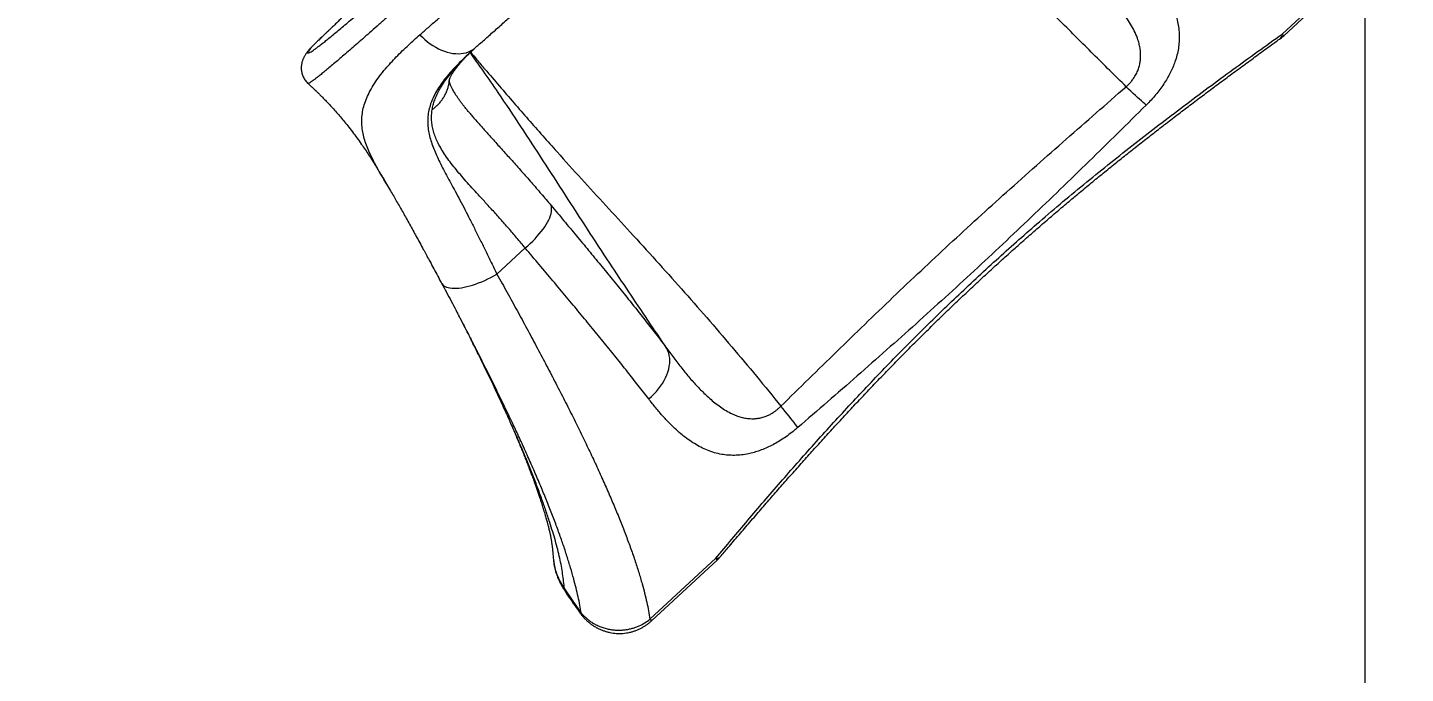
# Model space of a CAD drawing. Header units: millimetres. Extents: x -11024 to 8278, y -7837 to 5770.
# Drawn here: x 4243 to 6234, y -2495 to -1561 of the extents above; entities that cross this region are included whole.
import ezdxf

# ---------------------------------------------------------------- set-up
doc = ezdxf.new("R2010")
doc.units = ezdxf.units.MM
for name, color, linetype in [('DIKOM_ОБЪЕКТ', 7, 'Continuous'), ('DIKOM_РАЗМЕР_ЗОНА', 7, 'Continuous'), ('DIKOM_РАЗМЕР_ОБЪЕКТА', 7, 'Continuous')]:
    doc.layers.add(name, color=color, linetype=linetype)
doc.styles.add('style1', font='arial.ttf', dxfattribs={"width": 0.8})
doc.dimstyles.new('1-50', dxfattribs={"dimtxt": 300, "dimasz": 200, "dimexe": 100, "dimexo": 0, "dimgap": 100, "dimtad": 1, "dimtxsty": 'style1', "dimcen": 200, "dimclrd": 7, "dimclre": 7, "dimclrt": 7, "dimadec": 1, "dimazin": 2, "dimtfac": 1, "dimtmove": 0, "dimatfit": 2, "dimfxl": 0, "dimlwd": 25, "dimlwe": 18, "dimarcsym": 0})

# ---------------------------------------------------------------- blocks, each defined once
blk = doc.blocks.new('*D10')
at = {"layer": 'Defpoints', "color": 0, "transparency": 16777216}
for p in [(-7791.3, -186.8), (6174.9, -1433), (6174.9, -5371.3)]:
    blk.add_point(p, dxfattribs=at)
at = {"layer": 'DIKOM_РАЗМЕР_ОБЪЕКТА', "color": 7, "lineweight": 18, "transparency": 16777216}
for p, q in [((-7791.3, -186.8), (-7791.3, -5471.3)), ((6174.9, -1433), (6174.9, -5471.3))]:
    blk.add_line(p, q, dxfattribs=at)
at = {"layer": 'DIKOM_РАЗМЕР_ОБЪЕКТА', "color": 7, "lineweight": 25, "transparency": 16777216}
blk.add_line((-7591.3, -5371.3), (5974.9, -5371.3), dxfattribs=at)
at = {"layer": 'DIKOM_РАЗМЕР_ОБЪЕКТА', "color": 7, "transparency": 16777216}
for points in [[(-7591.3, -5337.9), (-7591.3, -5404.6), (-7791.3, -5371.3)], [(5974.9, -5337.9), (5974.9, -5404.6), (6174.9, -5371.3)]]:
    blk.add_solid(points, dxfattribs=at)
at = {"layer": 'DIKOM_РАЗМЕР_ОБЪЕКТА', "color": 7, "transparency": 16777216, "insert": (-1343.7, -5118.1), "char_height": 300, "attachment_point": 5, "style": 'style1'}
blk.add_mtext('14000', dxfattribs=at)
blk = doc.blocks.new('*D12')
at = {"layer": 'Defpoints', "color": 0, "transparency": 16777216}
for p in [(8278.3, -1824.9), (-9291.3, -2098.9), (8278.3, -7737)]:
    blk.add_point(p, dxfattribs=at)
at = {"layer": 'DIKOM_РАЗМЕР_ЗОНА', "color": 7, "lineweight": 18, "transparency": 16777216}
for p, q in [((8278.3, -1824.9), (8278.3, -7837)), ((-9291.3, -2098.9), (-9291.3, -7837))]:
    blk.add_line(p, q, dxfattribs=at)
at = {"layer": 'DIKOM_РАЗМЕР_ЗОНА', "color": 7, "lineweight": 25, "transparency": 16777216}
blk.add_line((-9091.3, -7737), (8078.3, -7737), dxfattribs=at)
at = {"layer": 'DIKOM_РАЗМЕР_ЗОНА', "color": 7, "transparency": 16777216}
for points in [[(-9091.3, -7703.7), (-9091.3, -7770.4), (-9291.3, -7737)], [(8078.3, -7703.7), (8078.3, -7770.4), (8278.3, -7737)]]:
    blk.add_solid(points, dxfattribs=at)
at = {"layer": 'DIKOM_РАЗМЕР_ЗОНА', "color": 7, "transparency": 16777216, "insert": (-900.5, -7483.9), "char_height": 300, "attachment_point": 5, "style": 'style1'}
blk.add_mtext('17500', dxfattribs=at)

msp = doc.modelspace()

# ---------------------------------------------------------------- linework, layer by layer
at = {"layer": 'DIKOM_ОБЪЕКТ', "color": 7, "linetype": 'Continuous', "lineweight": 15}
for p, q in [((6055.608, -1570.868), (6150.707, -1482.788)), ((6057.887, -1573.259), (6152.985, -1485.18)), ((4672.005, -1571.607), (4671.778, -1571.804)), ((4649.27, -1594.367), (4648.736, -1594.964)), ((4881.418, -1598.407), (4881.31, -1598.507)), ((4880.932, -1683.909), (4881.641, -1684.757)), ((4962.072, -1880.178), (4921.24, -1917.995)), ((5142.262, -2416.803), (5237.361, -2328.723)), ((5144.54, -2419.194), (5239.638, -2331.115))]:
    msp.add_line(p, q, dxfattribs=at)
at = {"layer": 'DIKOM_ОБЪЕКТ', "color": 7, "linetype": 'Continuous', "lineweight": 15, "flags": 128}
for points in [[(4810.014, -1571.803), (4813.494, -1575.352), (4817.127, -1578.711), (4820.895, -1581.865), (4824.78, -1584.797), (4828.761, -1587.492), (4832.819, -1589.936), (4836.932, -1592.118), (4841.081, -1594.026), (4845.244, -1595.651), (4849.399, -1596.984), (4853.527, -1598.019), (4857.606, -1598.751), (4861.616, -1599.175), (4865.535, -1599.289), (4869.346, -1599.094), (4873.027, -1598.589), (4876.561, -1597.778), (4879.93, -1596.665), (4883.116, -1595.255), (4886.104, -1593.555), (4888.879, -1591.575), (4890.152, -1590.508)], [(5859.216, -1673.548), (5857.12, -1671.802), (5854.807, -1669.819), (5852.289, -1667.608), (5849.581, -1665.183), (5846.699, -1662.557), (5843.656, -1659.743), (5840.471, -1656.759), (5837.162, -1653.62), (5833.745, -1650.343), (5830.24, -1646.947)], [(4962.072, -1880.178), (4965.8, -1876.928), (4969.42, -1873.595), (4972.912, -1870.196), (4976.258, -1866.747), (4979.443, -1863.265), (4982.45, -1859.77), (4985.264, -1856.276), (4987.87, -1852.803), (4990.257, -1849.368), (4992.412, -1845.987), (4994.323, -1842.678), (4995.983, -1839.458), (4997.382, -1836.342), (4998.513, -1833.345), (4999.371, -1830.484), (4999.951, -1827.772), (5000.25, -1825.223), (5000.268, -1822.849), (5000.003, -1820.663), (4999.458, -1818.676)], [(4841.374, -1931.2), (4841.861, -1932.01), (4843.051, -1933.473), (4844.542, -1934.758), (4846.326, -1935.86), (4848.394, -1936.773), (4850.736, -1937.492), (4853.341, -1938.013), (4856.195, -1938.334), (4859.285, -1938.455), (4862.593, -1938.372), (4866.105, -1938.088), (4869.802, -1937.604), (4873.665, -1936.922), (4877.677, -1936.045), (4881.815, -1934.978), (4886.06, -1933.727), (4890.391, -1932.297), (4894.784, -1930.696), (4899.22, -1928.931), (4903.675, -1927.012), (4908.126, -1924.948), (4912.553, -1922.75), (4916.931, -1920.428), (4921.24, -1917.995)], [(5140.497, -2098.471), (5144.365, -2095.103), (5148.038, -2091.563), (5151.494, -2087.869), (5154.716, -2084.043), (5157.686, -2080.105), (5160.388, -2076.075), (5162.807, -2071.976), (5164.93, -2067.83), (5166.746, -2063.66), (5168.245, -2059.487), (5169.419, -2055.334), (5170.262, -2051.224), (5170.768, -2047.179), (5170.936, -2043.221), (5170.765, -2039.372), (5170.254, -2035.651), (5169.408, -2032.079), (5168.23, -2028.675), (5166.727, -2025.458)], [(5355.848, -2139.823), (5354.248, -2137.612), (5352.428, -2135.165), (5350.397, -2132.496), (5348.167, -2129.618), (5345.75, -2126.55), (5343.161, -2123.306), (5340.412, -2119.906), (5337.519, -2116.367), (5334.499, -2112.71), (5331.368, -2108.956)], [(5237.361, -2328.723), (5239.206, -2328.724), (5240.815, -2328.484), (5242.176, -2328.004), (5243.281, -2327.288), (5243.804, -2326.762)], [(5002.815, -2330.744), (5003.719, -2337.626), (5005.383, -2344.985), (5007.711, -2352.189), (5009.912, -2357.549), (5012.469, -2362.758), (5015.433, -2367.878), (5018.75, -2372.788), (5018.75, -2372.788), (5018.75, -2372.788)], [(5018.759, -2372.875), (5018.759, -2372.875), (5030.627, -2390.626), (5043.065, -2408.01)]]:
    msp.add_lwpolyline(points, dxfattribs=at)
at = {"layer": 'DIKOM_ОБЪЕКТ', "color": 7, "linetype": 'Continuous', "lineweight": 15}
for centre, radius, start, end in [((6048.246, -1571.608), 7.399, 312.339754, 5.747305), ((6106.869, -1524.316), 69.243, 222.243365, 224.976819), ((6023.911, -1536.576), 50, 305.916278, 312.805648), ((5289.679, -2281.176), 70.696, 222.264873, 224.941906), ((5205.663, -2294.432), 50, 312.805648, 319.706154), ((5041.583, -2406.303), 2.261, 275.458738, 310.946253), ((5193.338, -2370.428), 68.988, 222.237574, 224.981184)]:
    msp.add_arc(centre, radius, start, end, dxfattribs=at)
for points, knots in [([(4652.021, -1591.384), (4651.226, -1592.422), (4649.632, -1594.499), (4648.437, -1596.463), (4647.985, -1597.688), (4648.192, -1598.25), (4649.013, -1598.242), (4650.474, -1597.647), (4652.601, -1596.439), (4655.405, -1594.608), (4658.856, -1592.171), (4662.907, -1589.163), (4667.537, -1585.604), (4672.714, -1581.523), (4678.469, -1576.894), (4684.858, -1571.674), (4691.893, -1565.848), (4699.578, -1559.411), (4707.829, -1552.433), (4716.542, -1545.004), (4725.687, -1537.15), (4735.23, -1528.902), (4745.243, -1520.199), (4755.808, -1510.969), (4766.928, -1501.208), (4778.598, -1490.919), (4790.686, -1480.218), (4803.058, -1469.223), (4815.686, -1457.962), (4828.538, -1446.463), (4841.701, -1434.649), (4855.28, -1422.426), (4869.266, -1409.8), (4883.645, -1396.783), (4898.253, -1383.524), (4913.665, -1369.498), (4929.883, -1354.699), (4946.895, -1339.131), (4964.175, -1323.277), (4981.686, -1307.167), (4999.386, -1290.838), (5016.202, -1275.284), (5032.093, -1260.549), (5047.041, -1246.657), (5061.924, -1232.796), (5076.854, -1218.857), (5091.805, -1204.866), (5106.752, -1190.845), (5121.521, -1176.957), (5135.943, -1163.361), (5150.002, -1150.074), (5163.686, -1137.107), (5177.104, -1124.358), (5190.356, -1111.732), (5203.409, -1099.258), (5216.235, -1086.962), (5228.684, -1074.988), (5240.622, -1063.466), (5252.039, -1052.404), (5262.935, -1041.806), (5273.394, -1031.59), (5283.491, -1021.682), (5293.191, -1012.115), (5302.468, -1002.914), (5311.207, -994.19), (5319.315, -986.039), (5326.79, -978.462), (5333.647, -971.449), (5339.942, -964.942), (5345.719, -958.895), (5350.945, -953.339), (5355.595, -948.298), (5359.613, -943.833), (5362.957, -939.991), (5365.636, -936.764), (5367.674, -934.135), (5369.09, -932.076), (5369.889, -930.578), (5370.044, -929.669), (5369.544, -929.358), (5368.399, -929.645), (5366.814, -930.432), (5365.06, -931.468), (5363.847, -932.262), (5363.239, -932.658)], [0, 0, 0, 0, 0.0144651, 0.02896466, 0.04089647, 0.05283842, 0.06478005, 0.07671141, 0.08898952, 0.10127898, 0.11356853, 0.12584675, 0.13777938, 0.14972228, 0.16166511, 0.17359759, 0.18587787, 0.19816947, 0.21046103, 0.22274138, 0.23465492, 0.24657868, 0.25850247, 0.27041611, 0.28267433, 0.29494386, 0.3072133, 0.31947153, 0.33140556, 0.34335003, 0.35529435, 0.36722838, 0.37950908, 0.39180105, 0.40409306, 0.41637376, 0.43015959, 0.4439533, 0.45773918, 0.47182261, 0.48591462, 0.49999825, 0.5119158, 0.52384358, 0.53577152, 0.54768905, 0.55995288, 0.57222793, 0.58450318, 0.59676705, 0.60868453, 0.62061212, 0.63253981, 0.64445718, 0.65671972, 0.66899347, 0.68126713, 0.69352983, 0.70546267, 0.71740586, 0.72934902, 0.74128186, 0.75356121, 0.76585194, 0.77814245, 0.79042179, 0.80235297, 0.8142946, 0.82623614, 0.83816738, 0.85044631, 0.8627365, 0.87502675, 0.88730575, 0.89922194, 0.9111486, 0.92307514, 0.93499127, 0.9472528, 0.95952529, 0.97179819, 0.98406022, 0.99202727, 1, 1, 1, 1]), ([(5413.745, -933.094), (5413.781, -933.104), (5413.996, -933.162), (5413.743, -933.864), (5412.921, -935.263), (5411.33, -937.378), (5409.059, -940.118), (5406.118, -943.468), (5402.536, -947.397), (5398.339, -951.878), (5393.509, -956.936), (5387.997, -962.617), (5381.788, -968.939), (5374.873, -975.907), (5367.33, -983.445), (5359.249, -991.463), (5350.659, -999.932), (5341.596, -1008.82), (5331.997, -1018.189), (5321.783, -1028.115), (5310.947, -1038.604), (5299.492, -1049.65), (5287.547, -1061.13), (5275.258, -1072.903), (5262.656, -1084.94), (5249.779, -1097.207), (5236.525, -1109.802), (5222.789, -1122.823), (5208.577, -1136.265), (5193.903, -1150.114), (5178.931, -1164.214), (5163.837, -1178.401), (5148.65, -1192.648), (5133.4, -1206.926), (5117.975, -1221.344), (5102.253, -1236.013), (5086.253, -1250.917), (5069.996, -1266.034), (5053.669, -1281.193), (5036.63, -1296.987), (5018.903, -1313.391), (5000.529, -1330.363), (4982.094, -1347.36), (4963.645, -1364.337), (4945.228, -1381.251), (4927.944, -1397.091), (4911.796, -1411.86), (4896.765, -1425.582), (4881.965, -1439.066), (4867.286, -1452.412), (4852.76, -1465.59), (4838.418, -1478.572), (4824.428, -1491.205), (4810.955, -1503.339), (4798.008, -1514.966), (4785.591, -1526.086), (4773.594, -1536.796), (4761.931, -1547.173), (4750.639, -1557.184), (4739.747, -1566.801), (4729.384, -1575.91), (4719.661, -1584.414), (4710.58, -1592.313), (4702.134, -1599.616), (4694.255, -1606.379), (4686.889, -1612.649), (4680.075, -1618.392), (4673.836, -1623.585), (4668.25, -1628.161), (4663.373, -1632.072), (4659.196, -1635.33), (4655.7, -1637.955), (4652.856, -1639.97), (4650.632, -1641.4), (4649.137, -1642.146), (4648.377, -1642.371), (4648.332, -1642.144), (4648.323, -1642.102)], [0, 0, 0, 0, 0.00267352, 0.01591255, 0.02953142, 0.0431629, 0.0567944, 0.07041334, 0.08367267, 0.09694349, 0.11021428, 0.12347357, 0.13711935, 0.15077776, 0.16443606, 0.17808179, 0.19134225, 0.2046142, 0.21788621, 0.23114662, 0.24479275, 0.25845131, 0.27210987, 0.28575596, 0.29899937, 0.31225405, 0.32550874, 0.33875203, 0.35237879, 0.3660181, 0.37965752, 0.39328419, 0.40652875, 0.41978459, 0.43304055, 0.44628505, 0.45991399, 0.47355562, 0.48719701, 0.5008261, 0.51614667, 0.53147626, 0.54679709, 0.56244857, 0.57810946, 0.59376096, 0.60702278, 0.62029592, 0.63356926, 0.64683092, 0.6604781, 0.67413789, 0.68779763, 0.70144469, 0.71468372, 0.7279341, 0.74118457, 0.75442352, 0.76804579, 0.78168055, 0.79531524, 0.80893754, 0.82219829, 0.8354705, 0.84874278, 0.8620035, 0.87565138, 0.88931177, 0.90297225, 0.91662019, 0.92987634, 0.94314406, 0.95641164, 0.9696677, 0.98331097, 0.99696668, 1, 1, 1, 1]), ([(4810.014, -1571.803), (4814.018, -1568.299), (4822.029, -1561.286), (4834.583, -1550.241), (4847.502, -1538.836), (4860.927, -1526.94), (4874.845, -1514.566), (4889.244, -1501.719), (4903.96, -1488.546), (4918.821, -1475.199), (4933.796, -1461.709), (4948.852, -1448.103), (4964.103, -1434.28), (4979.668, -1420.131), (4995.53, -1405.668), (5011.668, -1390.909), (5027.898, -1376.022), (5044.036, -1361.174), (5060.057, -1346.391), (5075.937, -1331.696), (5091.792, -1316.981), (5107.744, -1302.135), (5123.766, -1287.178), (5139.832, -1272.136), (5155.756, -1257.183), (5171.349, -1242.496), (5186.593, -1228.093), (5201.477, -1213.992), (5216.12, -1200.074), (5230.635, -1186.238), (5244.988, -1172.513), (5259.15, -1158.927), (5272.954, -1145.639), (5287.116, -1131.961), (5301.516, -1117.999), (5316.092, -1103.808), (5325.277, -1094.815), (5329.868, -1090.319)], [0, 0, 0, 0, 0.027715756, 0.055455444, 0.08319537, 0.110911061, 0.139432204, 0.167979028, 0.196526164, 0.225047132, 0.252759243, 0.280494672, 0.308230603, 0.335942205, 0.364457226, 0.392997961, 0.421538884, 0.450053558, 0.477790761, 0.505552337, 0.533313431, 0.561050589, 0.589595331, 0.618166149, 0.646737041, 0.675281441, 0.702989711, 0.730722461, 0.758454519, 0.78616295, 0.814675123, 0.843213046, 0.871751103, 0.900262922, 0.933501551, 0.966761039, 1, 1, 1, 1]), ([(4890.15, -1590.507), (4891.612, -1589.22), (4895.292, -1585.98), (4901.348, -1580.631), (4908.277, -1574.496), (4915.339, -1568.228), (4922.532, -1561.83), (4929.868, -1555.29), (4937.329, -1548.624), (4944.918, -1541.831), (4952.603, -1534.937), (4960.39, -1527.938), (4968.277, -1520.837), (4976.297, -1513.602), (4984.432, -1506.251), (4992.665, -1498.799), (5000.976, -1491.263), (5009.347, -1483.661), (5017.758, -1476.01), (5026.191, -1468.327), (5034.667, -1460.593), (5043.208, -1452.786), (5051.827, -1444.898), (5060.503, -1436.944), (5069.221, -1428.942), (5077.962, -1420.905), (5086.724, -1412.838), (5095.503, -1404.743), (5104.298, -1396.622), (5113.081, -1388.5), (5121.834, -1380.395), (5130.579, -1372.284), (5139.325, -1364.162), (5148.065, -1356.033), (5156.768, -1347.927), (5165.436, -1339.843), (5174.067, -1331.78), (5182.662, -1323.739), (5191.22, -1315.721), (5199.742, -1307.725), (5208.213, -1299.765), (5216.619, -1291.853), (5224.937, -1284.013), (5233.157, -1276.252), (5241.273, -1268.576), (5249.289, -1260.983), (5257.207, -1253.469), (5265.03, -1246.034), (5272.757, -1238.675), (5280.394, -1231.391), (5287.941, -1224.177), (5295.352, -1217.081), (5302.616, -1210.11), (5309.735, -1203.264), (5316.745, -1196.509), (5323.64, -1189.851), (5330.397, -1183.309), (5336.726, -1177.168), (5340.721, -1173.279), (5342.574, -1171.475)], [0, 0, 0, 0, 0.01174947, 0.02956968, 0.04727866, 0.06489061, 0.08260807, 0.10030582, 0.11800321, 0.13571493, 0.1534715, 0.17102224, 0.18867765, 0.20640777, 0.22418785, 0.24199158, 0.25978817, 0.27754596, 0.29523773, 0.31283779, 0.33032942, 0.34791679, 0.36560044, 0.38327867, 0.40096793, 0.41868709, 0.43633484, 0.45400731, 0.47172765, 0.48941196, 0.50698269, 0.52452985, 0.54221707, 0.55986946, 0.57750027, 0.59512379, 0.61275229, 0.63039499, 0.64806523, 0.66577637, 0.68353991, 0.70128365, 0.71900773, 0.7366731, 0.75429849, 0.77190283, 0.78950473, 0.80711945, 0.82476229, 0.84245296, 0.86020906, 0.87805153, 0.89564254, 0.91329647, 0.93104002, 0.94884868, 0.96669546, 0.98455438, 1, 1, 1, 1]), ([(5830.24, -1646.947), (5814.352, -1631.237), (5782.575, -1599.816), (5735.426, -1552.611), (5688.641, -1505.344), (5642.244, -1458.014), (5595.053, -1409.384), (5547.022, -1359.53), (5505.938, -1317.078), (5472.812, -1283.211), (5447.77, -1257.819), (5422.498, -1232.384), (5399.941, -1209.853), (5378.092, -1188.142), (5363.188, -1173.37), (5353.847, -1164.111), (5352.292, -1162.57)], [0, 0, 0, 0, 0.09771956, 0.19544763, 0.29318035, 0.39091239, 0.48863597, 0.59383292, 0.6990293, 0.75165238, 0.80428123, 0.85690212, 0.90951408, 0.94366672, 0.9906257, 1, 1, 1, 1]), ([(5842.378, -1461.738), (5845.906, -1465.04), (5852.972, -1471.654), (5862.802, -1481.781), (5871.97, -1492.133), (5880.33, -1502.758), (5887.79, -1513.691), (5893.765, -1524.121), (5898.416, -1533.996), (5901.917, -1543.282), (5904.6, -1552.887), (5906.377, -1562.822), (5907.119, -1572.607), (5906.896, -1582.208), (5905.817, -1591.586), (5903.812, -1601.233), (5901.041, -1610.398), (5897.678, -1619.001), (5893.954, -1626.975), (5889.589, -1635.01), (5884.617, -1643.001), (5879.042, -1650.905), (5872.927, -1658.661), (5866.342, -1666.271), (5861.588, -1671.126), (5859.216, -1673.548)], [0, 0, 0, 0, 0.06029651, 0.120731323, 0.181195695, 0.241611246, 0.301931871, 0.362152817, 0.408692851, 0.455366696, 0.502040122, 0.548626155, 0.595092456, 0.634833016, 0.674695469, 0.714514077, 0.754194412, 0.785151187, 0.816215397, 0.847257607, 0.878184548, 0.908572837, 0.939098572, 0.969618504, 1, 1, 1, 1]), ([(5830.24, -1646.947), (5831.549, -1645.738), (5834.172, -1643.315), (5837.695, -1639.354), (5841.379, -1634.523), (5844.792, -1628.868), (5847.633, -1622.466), (5849.581, -1616.172), (5850.533, -1611.15), (5851.129, -1605.769), (5851.277, -1600.034), (5850.648, -1592.902), (5849.321, -1585.991), (5847.009, -1577.902), (5843.402, -1568.758), (5838.209, -1558.719), (5832.151, -1549.079), (5824.61, -1538.673), (5815.49, -1527.527), (5804.647, -1515.716), (5793.069, -1504.241), (5780.925, -1493.031), (5772.44, -1485.712), (5768.2, -1482.055)], [0, 0, 0, 0, 0.02155427, 0.04317785, 0.06472982, 0.09702444, 0.12743608, 0.15800293, 0.18848451, 0.20115666, 0.23809955, 0.27518704, 0.31235081, 0.34939807, 0.40964145, 0.47003321, 0.5305121, 0.59087639, 0.67259146, 0.75439715, 0.83629044, 0.91819941, 1, 1, 1, 1]), ([(4696.639, -1547.799), (4696.158, -1548.279), (4695.028, -1549.405), (4693.028, -1551.378), (4690.684, -1553.675), (4688.161, -1556.13), (4685.475, -1558.728), (4682.625, -1561.471), (4679.619, -1564.351), (4676.464, -1567.358), (4673.832, -1569.859), (4672.224, -1571.38), (4671.743, -1571.834)], [0, 0, 0, 0, 0.07969551, 0.18707847, 0.29496063, 0.40269576, 0.51063649, 0.61979644, 0.72995786, 0.84092499, 0.95247311, 1, 1, 1, 1]), ([(4696.66, -1547.82), (4695.972, -1548.503), (4694.328, -1550.137), (4691.351, -1553.054), (4687.788, -1556.52), (4683.903, -1560.269), (4679.924, -1564.082), (4675.955, -1567.865), (4673.324, -1570.358), (4672.005, -1571.607)], [0, 0, 0, 0, 0.10963434, 0.26226209, 0.41489256, 0.57196643, 0.72904239, 0.86415296, 1, 1, 1, 1]), ([(4671.778, -1571.805), (4671.347, -1572.213), (4670.076, -1573.415), (4668.031, -1575.361), (4665.649, -1577.639), (4663.352, -1579.851), (4661.172, -1581.965), (4659.126, -1583.966), (4657.222, -1585.847), (4655.474, -1587.596), (4653.852, -1589.247), (4652.306, -1590.851), (4650.85, -1592.43), (4649.806, -1593.636), (4649.371, -1594.168), (4649.234, -1594.335)], [0, 0, 0, 0, 0.03928589, 0.11566294, 0.19499694, 0.27519466, 0.35621758, 0.4380459, 0.52075755, 0.605005, 0.69036581, 0.7813523, 0.88703797, 0.96452259, 1, 1, 1, 1]), ([(4672.005, -1571.607), (4670.346, -1573.181), (4666.98, -1576.375), (4662.559, -1580.636), (4658.703, -1584.409), (4655.568, -1587.546), (4653.636, -1589.555), (4652.535, -1590.762), (4652.192, -1591.177), (4652.021, -1591.384)], [0, 0, 0, 0, 0.16162065, 0.32799252, 0.48958363, 0.65578127, 0.82509234, 0.91254481, 1, 1, 1, 1]), ([(4761.557, -1787.39), (4761.071, -1786.563), (4758.146, -1781.584), (4753.273, -1773.166), (4747.067, -1762.086), (4741.505, -1751.514), (4736.655, -1741.312), (4732.611, -1731.419), (4729.467, -1721.85), (4727.22, -1712.306), (4725.992, -1702.695), (4725.888, -1692.963), (4726.973, -1683.169), (4729.318, -1673.246), (4732.946, -1663.156), (4737.844, -1652.92), (4744.023, -1642.502), (4751.446, -1631.89), (4759.402, -1621.912), (4767.569, -1612.608), (4775.657, -1604.017), (4784.368, -1595.297), (4793.092, -1587.007), (4801.643, -1579.18), (4807.223, -1574.263), (4810.014, -1571.803)], [0, 0, 0, 0, 0.00891249, 0.05367378, 0.09844538, 0.14316202, 0.18951467, 0.2359162, 0.28232203, 0.3286807, 0.37802322, 0.4273935, 0.47673275, 0.52720984, 0.57772102, 0.62819567, 0.67892359, 0.7296891, 0.78041724, 0.81949055, 0.8585966, 0.89770387, 0.93677924, 0.96837312, 1, 1, 1, 1]), ([(5237.361, -2328.723), (5245.002, -2319.603), (5260.287, -2301.362), (5283.521, -2273.897), (5307.036, -2246.359), (5330.872, -2218.768), (5355.039, -2191.159), (5379.551, -2163.564), (5404.424, -2136.014), (5429.668, -2108.54), (5455.253, -2081.207), (5481.184, -2054.047), (5507.465, -2027.088), (5534.093, -2000.353), (5561.055, -1973.87), (5588.69, -1947.327), (5617.01, -1920.761), (5646.009, -1894.197), (5675.304, -1867.988), (5706.267, -1840.929), (5738.928, -1813.098), (5773.29, -1784.561), (5807.891, -1756.516), (5842.668, -1728.966), (5877.791, -1701.742), (5913.221, -1674.837), (5948.912, -1648.22), (5984.583, -1622.033), (6020.186, -1596.223), (6043.803, -1579.318), (6055.608, -1570.868)], [0, 0, 0, 0, 0.032972857, 0.06594866, 0.098921057, 0.132019987, 0.16512285, 0.198221663, 0.2314412, 0.26467007, 0.29789809, 0.331117106, 0.364341731, 0.397576779, 0.430811342, 0.464035672, 0.498545557, 0.533067076, 0.567588575, 0.602098481, 0.641501435, 0.680927467, 0.72036331, 0.759792239, 0.799197809, 0.839343489, 0.879508576, 0.919682025, 0.959850885, 1, 1, 1, 1]), ([(4652.021, -1591.384), (4651.841, -1591.551), (4650.847, -1592.471), (4649.98, -1593.514), (4649.27, -1594.367)], [0, 0, 0, 0, 0.18167952, 1, 1, 1, 1]), ([(4881.42, -1598.408), (4881.784, -1598.067), (4883.586, -1596.383), (4886.497, -1593.751), (4889.138, -1591.423), (4890.181, -1590.503)], [0, 0, 0, 0, 0.13312518, 0.65747959, 1, 1, 1, 1]), ([(5243.797, -2326.757), (5247.575, -2322.305), (5256.578, -2311.696), (5270.873, -2294.942), (5286.647, -2276.533), (5302.304, -2258.381), (5317.876, -2240.455), (5333.363, -2222.758), (5348.909, -2205.135), (5364.501, -2187.607), (5380.128, -2170.193), (5395.779, -2152.913), (5411.443, -2135.786), (5427.111, -2118.827), (5442.773, -2102.053), (5458.42, -2085.479), (5474.043, -2069.117), (5489.635, -2052.98), (5505.196, -2037.071), (5520.806, -2021.31), (5536.521, -2005.635), (5552.376, -1990.016), (5568.328, -1974.498), (5584.357, -1959.099), (5600.469, -1943.819), (5616.665, -1928.656), (5632.93, -1913.623), (5649.279, -1898.712), (5665.732, -1883.896), (5682.323, -1869.145), (5699.047, -1854.461), (5715.88, -1839.866), (5732.795, -1825.383), (5749.765, -1811.031), (5766.832, -1796.775), (5784.026, -1782.587), (5801.385, -1768.428), (5818.89, -1754.314), (5836.541, -1740.236), (5854.34, -1726.191), (5872.287, -1712.173), (5890.382, -1698.177), (5908.626, -1684.198), (5927.018, -1670.23), (5945.558, -1656.267), (5964.246, -1642.305), (5983.08, -1628.338), (6002.063, -1614.357), (6021.188, -1600.361), (6038.269, -1587.92), (6048.953, -1580.182), (6053.233, -1577.083)], [0, 0, 0, 0, 0.01633402, 0.03892841, 0.061315, 0.0836111, 0.10521193, 0.12674946, 0.1482068, 0.16956627, 0.19081144, 0.21192708, 0.23289882, 0.25371414, 0.27436083, 0.29482892, 0.3151083, 0.33519137, 0.35507025, 0.37476677, 0.39458941, 0.41443757, 0.43424442, 0.45401634, 0.47375981, 0.49348097, 0.51318817, 0.53282509, 0.55249617, 0.57225305, 0.59207099, 0.61192401, 0.63178736, 0.65162722, 0.67142774, 0.69139498, 0.71146504, 0.73164674, 0.75194682, 0.77237385, 0.79293495, 0.8136381, 0.83449019, 0.8554986, 0.87667068, 0.89801346, 0.91953339, 0.94123687, 0.96314062, 0.98523414, 1, 1, 1, 1]), ([(4648.726, -1594.955), (4648.654, -1595.047), (4648.104, -1595.745), (4646.93, -1597.284), (4645.449, -1599.342), (4644.212, -1601.218), (4643.262, -1602.779), (4642.44, -1604.256), (4641.699, -1605.726), (4641.024, -1607.229), (4640.4, -1608.811), (4639.834, -1610.494), (4639.337, -1612.299), (4638.925, -1614.238), (4638.619, -1616.338), (4638.449, -1618.602), (4638.452, -1621.019), (4638.66, -1623.562), (4639.103, -1626.194), (4639.803, -1628.867), (4640.769, -1631.531), (4642.044, -1634.224), (4643.638, -1636.881), (4645.57, -1639.402), (4647.134, -1641.16), (4648.104, -1641.992), (4648.285, -1642.147)], [0, 0, 0, 0, 0.01704291, 0.12946657, 0.25395858, 0.33491452, 0.39851334, 0.45174844, 0.49710369, 0.53666952, 0.57201492, 0.60523377, 0.63574416, 0.66503881, 0.69367931, 0.72213566, 0.75063846, 0.77937069, 0.80838599, 0.83764402, 0.86706685, 0.89658395, 0.92915786, 0.96125917, 0.99277778, 1, 1, 1, 1]), ([(4881.31, -1598.507), (4880.02, -1599.698), (4875.139, -1604.206), (4867.238, -1611.935), (4857.906, -1621.672), (4849.397, -1631.407), (4841.808, -1641.151), (4835.254, -1650.914), (4829.997, -1660.398), (4826.025, -1669.616), (4823.245, -1678.598), (4821.552, -1687.683), (4821.002, -1696.898), (4821.569, -1706.288), (4823.166, -1715.603), (4825.662, -1724.886), (4828.893, -1734.174), (4832.826, -1743.712), (4837.425, -1753.644), (4842.621, -1764.039), (4848.343, -1774.949), (4854.452, -1786.302), (4860.966, -1798.319), (4867.803, -1811.079), (4874.915, -1824.604), (4882.165, -1838.665), (4889.568, -1853.421), (4897.174, -1868.827), (4905.057, -1884.827), (4913.073, -1901.194), (4918.519, -1912.397), (4921.24, -1917.995)], [0, 0, 0, 0, 0.01280702, 0.04845671, 0.08413045, 0.11977475, 0.15651456, 0.19328811, 0.23002326, 0.26427024, 0.29854866, 0.33279659, 0.36815303, 0.40354165, 0.43890388, 0.47205905, 0.50524973, 0.53844612, 0.57160912, 0.60577015, 0.63996268, 0.67415507, 0.70831583, 0.74413913, 0.78000039, 0.81586173, 0.85168494, 0.88874434, 0.9258416, 0.96293967, 1, 1, 1, 1]), ([(4827.596, -1680.283), (4828.054, -1677.965), (4828.968, -1673.327), (4831.209, -1666.341), (4834.089, -1659.278), (4837.674, -1652.13), (4841.93, -1644.897), (4847.251, -1636.961), (4853.817, -1628.303), (4861.763, -1618.902), (4870.625, -1609.332), (4878.933, -1600.908), (4884.57, -1595.597), (4886.686, -1593.603)], [0, 0, 0, 0, 0.08263958, 0.16532808, 0.24796945, 0.33235381, 0.41678705, 0.50117631, 0.60861479, 0.71613927, 0.82359125, 0.93376945, 1, 1, 1, 1]), ([(4852.319, -1638.819), (4852.35, -1638.546), (4852.4, -1638.107), (4852.48, -1637.595), (4852.513, -1637.418), (4852.604, -1636.988), (4852.763, -1636.379), (4853.064, -1635.438), (4853.506, -1634.275), (4854.072, -1632.974), (4854.783, -1631.519), (4855.663, -1629.878), (4856.771, -1627.981), (4858.114, -1625.854), (4859.702, -1623.506), (4861.548, -1620.948), (4863.659, -1618.187), (4866.043, -1615.236), (4868.705, -1612.102), (4871.505, -1608.956), (4874.48, -1605.748), (4877.67, -1602.421), (4881.281, -1598.792), (4884.082, -1596.038), (4885.712, -1594.495), (4885.937, -1594.282)], [0, 0, 0, 0, 0.03642568, 0.05852724, 0.08879777, 0.11820386, 0.17331093, 0.22421919, 0.27251739, 0.32366498, 0.36608969, 0.41099773, 0.45644934, 0.50257347, 0.54944777, 0.59711763, 0.64559703, 0.69487379, 0.74490799, 0.79563872, 0.84016969, 0.88715586, 0.93871188, 0.99154911, 1, 1, 1, 1]), ([(5166.727, -2025.458), (5157.556, -2011.823), (5139.214, -1984.552), (5111.662, -1943.423), (5082.518, -1899.673), (5052.042, -1853.075), (5020.196, -1803.662), (4988.282, -1754.115), (4956.035, -1704.646), (4927.234, -1661.425), (4903.514, -1627.021), (4889.776, -1607.801), (4883.205, -1598.855), (4882.285, -1597.602)], [0, 0, 0, 0, 0.09719399, 0.19439231, 0.2915852, 0.40590165, 0.52023761, 0.63458433, 0.7489258, 0.86324665, 0.93578344, 0.99100224, 1, 1, 1, 1]), ([(4882.971, -1596.973), (4886.109, -1600.677), (4893.105, -1608.935), (4907.053, -1625.361), (4924.812, -1646.159), (4945.647, -1670.335), (4966.455, -1694.239), (4987.272, -1717.892), (5012.819, -1746.569), (5043.224, -1780.166), (5078.496, -1818.751), (5114.427, -1857.939), (5150.89, -1898.013), (5187.732, -1939.099), (5224.324, -1980.654), (5260.539, -2022.763), (5296.333, -2065.425), (5319.69, -2094.446), (5331.368, -2108.956)], [0, 0, 0, 0, 0.0207575, 0.04627416, 0.09275231, 0.13924296, 0.18575132, 0.23226611, 0.278764, 0.35649772, 0.43423244, 0.51196675, 0.59329737, 0.67464697, 0.75600055, 0.83734692, 0.91868008, 1, 1, 1, 1]), ([(4648.264, -1642.166), (4648.287, -1642.187), (4649.734, -1643.508), (4652.324, -1645.932), (4655.794, -1649.205), (4658.566, -1651.859), (4660.673, -1653.898), (4662.379, -1655.564), (4663.918, -1657.077), (4665.56, -1658.702), (4667.329, -1660.47), (4669.224, -1662.381), (4671.243, -1664.437), (4674.265, -1667.55), (4678.416, -1671.905), (4683.796, -1677.717), (4689.423, -1684.003), (4695.257, -1690.755), (4701.266, -1697.973), (4707.618, -1705.917), (4714.128, -1714.414), (4720.587, -1723.224), (4728.362, -1734.283), (4737.165, -1747.493), (4746.763, -1762.681), (4755.473, -1777.004), (4760.876, -1786.241), (4763.397, -1790.549)], [0, 0, 0, 0, 0.00049017, 0.03034074, 0.05490355, 0.0742946, 0.08970748, 0.10024706, 0.11117134, 0.1230833, 0.13597688, 0.14985535, 0.16471765, 0.18056553, 0.21699806, 0.25787536, 0.30335354, 0.34805004, 0.39686559, 0.45013937, 0.5077242, 0.56580917, 0.62369988, 0.72403053, 0.82226103, 0.91709223, 1, 1, 1, 1]), ([(4827.596, -1680.283), (4827.754, -1680.167), (4829.342, -1679.007), (4832.24, -1676.67), (4836.081, -1673.035), (4839.6, -1669.09), (4842.776, -1664.845), (4845.549, -1660.359), (4847.919, -1655.616), (4849.854, -1650.657), (4851.268, -1645.558), (4852.075, -1641.595), (4852.25, -1639.347), (4852.292, -1638.817)], [0, 0, 0, 0, 0.0113357, 0.1141418, 0.21694724, 0.32252456, 0.42810409, 0.53467421, 0.64124801, 0.75091729, 0.86058642, 0.96715909, 1, 1, 1, 1]), ([(4880.897, -1683.937), (4880.857, -1683.89), (4879.518, -1682.305), (4877.096, -1679.345), (4873.689, -1675.103), (4870.601, -1671.118), (4867.795, -1667.364), (4865.27, -1663.842), (4863.017, -1660.547), (4861.021, -1657.474), (4859.272, -1654.619), (4857.759, -1651.981), (4856.514, -1649.648), (4855.511, -1647.611), (4854.677, -1645.773), (4853.985, -1644.077), (4853.44, -1642.562), (4853.038, -1641.267), (4852.759, -1640.171), (4852.585, -1639.305), (4852.493, -1638.594), (4852.482, -1638.431), (4852.462, -1638.12), (4852.464, -1637.807), (4852.465, -1637.692)], [0, 0, 0, 0, 0.00168894, 0.0571227, 0.11128842, 0.16426731, 0.21615636, 0.26706712, 0.3171266, 0.36648305, 0.41530447, 0.46378676, 0.51216011, 0.55448536, 0.59853494, 0.64625683, 0.69449622, 0.74377704, 0.79478724, 0.84854487, 0.90671881, 0.94353078, 0.97938027, 1, 1, 1, 1]), ([(5331.368, -2108.956), (5358.25, -2082.603), (5398.575, -2043.072), (5452.58, -1990.588), (5493.154, -1951.553), (5533.854, -1912.912), (5574.725, -1874.701), (5615.94, -1836.845), (5657.859, -1798.939), (5700.434, -1760.959), (5758.006, -1710.139), (5801.346, -1672.225), (5830.24, -1646.947)], [0, 0, 0, 0, 0.16609476, 0.24914934, 0.33220266, 0.41442097, 0.49663791, 0.57891319, 0.66118887, 0.74588569, 0.83058254, 1, 1, 1, 1]), ([(4962.072, -1880.178), (4958.069, -1875.353), (4950.061, -1865.701), (4938.14, -1851.836), (4926.264, -1838.336), (4914.496, -1825.271), (4902.938, -1812.612), (4892.387, -1801.102), (4882.856, -1790.626), (4874.326, -1781.072), (4866.276, -1771.757), (4858.693, -1762.551), (4851.679, -1753.426), (4845.328, -1744.35), (4839.788, -1735.394), (4835.335, -1726.911), (4831.908, -1718.865), (4829.397, -1711.231), (4827.647, -1703.56), (4826.739, -1695.84), (4826.62, -1688.064), (4827.271, -1682.876), (4827.596, -1680.283)], [0, 0, 0, 0, 0.0565854, 0.11320623, 0.16979256, 0.22765386, 0.28555139, 0.34341414, 0.39167394, 0.43997813, 0.48827779, 0.53653232, 0.58639865, 0.63632888, 0.68624855, 0.73610134, 0.77954873, 0.82302234, 0.86646729, 0.91096798, 0.95550019, 1, 1, 1, 1]), ([(4881.641, -1684.757), (4882.955, -1686.338), (4887.325, -1691.595), (4895.315, -1700.749), (4905.49, -1712.229), (4916.839, -1724.825), (4929.317, -1738.634), (4942.937, -1753.762), (4956.835, -1769.324), (4970.936, -1785.325), (4985.164, -1801.722), (4994.696, -1813.027), (4999.458, -1818.676)], [0, 0, 0, 0, 0.03996777, 0.13289782, 0.22584068, 0.31871997, 0.43211797, 0.54569302, 0.65935767, 0.77302395, 0.88659965, 1, 1, 1, 1]), ([(5859.216, -1673.548), (5845.501, -1687.138), (5818.071, -1714.317), (5776.692, -1754.9), (5735.101, -1795.31), (5693.567, -1835.189), (5652.078, -1874.504), (5610.596, -1913.228), (5568.778, -1951.62), (5526.643, -1989.733), (5484.246, -2027.586), (5441.613, -2065.21), (5398.817, -2102.63), (5370.171, -2127.425), (5355.848, -2139.823)], [0, 0, 0, 0, 0.08449477, 0.16898906, 0.25351411, 0.33803896, 0.42062995, 0.50322078, 0.58589456, 0.66856883, 0.75140893, 0.83425001, 0.91712476, 1, 1, 1, 1]), ([(4761.549, -1787.395), (4761.635, -1787.542), (4763.576, -1790.855), (4767.11, -1796.863), (4771.942, -1805.141), (4776.408, -1812.874), (4780.886, -1820.701), (4785.511, -1828.86), (4790.208, -1837.219), (4794.979, -1845.781), (4799.826, -1854.549), (4804.75, -1863.525), (4809.757, -1872.716), (4814.485, -1881.459), (4818.985, -1889.822), (4823.605, -1898.403), (4828.701, -1907.875), (4834.252, -1918.208), (4838.441, -1926.013), (4840.791, -1930.406), (4841.252, -1931.268)], [0, 0, 0, 0, 0.00365001, 0.08211454, 0.14462205, 0.20195752, 0.26229339, 0.32268601, 0.38319785, 0.44388233, 0.50479806, 0.56600258, 0.6275545, 0.68951108, 0.73906739, 0.79006888, 0.85454461, 0.91926512, 0.9841622, 1, 1, 1, 1]), ([(4999.458, -1818.676), (5005.611, -1826.033), (5017.924, -1840.755), (5035.993, -1862.435), (5053.728, -1883.804), (5071.051, -1904.804), (5088.12, -1925.649), (5104.877, -1946.316), (5121.277, -1966.793), (5137.089, -1986.83), (5152.329, -2006.444), (5161.93, -2019.122), (5166.727, -2025.458)], [0, 0, 0, 0, 0.09830257, 0.1966976, 0.29512224, 0.39351375, 0.49181398, 0.59338148, 0.6950521, 0.79675815, 0.8984307, 1, 1, 1, 1]), ([(5140.497, -2098.471), (5135.526, -2092.004), (5125.579, -2079.063), (5109.836, -2059.051), (5093.532, -2038.617), (5076.649, -2017.743), (5059.046, -1996.223), (5040.725, -1974.037), (5021.71, -1951.179), (5002.232, -1927.901), (4982.376, -1904.268), (4968.837, -1888.205), (4962.072, -1880.178)], [0, 0, 0, 0, 0.09831241, 0.19671676, 0.29515275, 0.39355842, 0.49187135, 0.59342938, 0.69508855, 0.79678224, 0.89844151, 1, 1, 1, 1]), ([(4921.24, -1917.995), (4926.178, -1926.852), (4936.057, -1944.572), (4950.436, -1970.771), (4964.48, -1996.655), (4978.14, -2022.153), (4991.539, -2047.482), (5004.649, -2072.607), (5017.43, -2097.506), (5029.731, -2121.913), (5041.522, -2145.794), (5052.669, -2168.908), (5063.169, -2191.258), (5073.034, -2212.85), (5082.341, -2233.879), (5091.072, -2254.314), (5099.281, -2274.328), (5106.938, -2293.884), (5114.01, -2312.953), (5120.407, -2331.336), (5126.107, -2349.01), (5130.805, -2364.998), (5134.629, -2379.428), (5137.701, -2392.425), (5140.305, -2404.949), (5141.61, -2412.851), (5142.262, -2416.803)], [0, 0, 0, 0, 0.04213585, 0.084307114, 0.126490198, 0.168661559, 0.210797587, 0.254165459, 0.297571696, 0.34099054, 0.384396789, 0.427764713, 0.469925073, 0.512120583, 0.554327636, 0.596523238, 0.638683664, 0.682069418, 0.725493311, 0.76892997, 0.81235384, 0.855739692, 0.891746684, 0.927753716, 0.963876887, 1, 1, 1, 1]), ([(4841.331, -1931.186), (4841.888, -1932.224), (4844.801, -1937.658), (4849.976, -1947.354), (4856.799, -1960.219), (4862.228, -1970.545), (4865.361, -1976.556), (4866.309, -1978.376)], [0, 0, 0, 0, 0.06502466, 0.34031939, 0.61290714, 0.88279974, 1, 1, 1, 1]), ([(4875.258, -1995.63), (4872.851, -1990.953), (4869.891, -1985.204), (4866.818, -1979.346), (4866.245, -1978.254)], [0, 0, 0, 0, 0.81353703, 1, 1, 1, 1]), ([(4870.038, -1985.527), (4870.042, -1985.536), (4870.657, -1986.751), (4871.786, -1988.884), (4873.434, -1992.091), (4875.083, -1995.292), (4876.619, -1998.292), (4877.931, -2000.864), (4878.991, -2002.949), (4880.062, -2005.061), (4881.118, -2007.148), (4881.94, -2008.78), (4882.432, -2009.756), (4882.68, -2010.25), (4882.856, -2010.602), (4882.972, -2010.831), (4882.983, -2010.842), (4882.99, -2010.848)], [0, 0, 0, 0, 0.00096314, 0.12421041, 0.22161484, 0.33478564, 0.4622301, 0.54139729, 0.61097688, 0.68795403, 0.77198493, 0.84108579, 0.86710703, 0.87861854, 0.89368926, 0.93928211, 1, 1, 1, 1]), ([(5043.065, -2408.01), (5042.431, -2404.2), (5041.164, -2396.578), (5038.607, -2384.433), (5035.604, -2371.805), (5031.934, -2357.823), (5027.577, -2342.506), (5022.418, -2325.74), (5016.704, -2308.412), (5010.428, -2290.511), (5003.505, -2271.837), (4995.931, -2252.384), (4987.731, -2232.185), (4978.986, -2211.423), (4969.718, -2190.128), (4960.046, -2168.547), (4949.997, -2146.708), (4939.607, -2124.64), (4928.791, -2102.133), (4917.576, -2079.212), (4905.875, -2055.681), (4893.675, -2031.5), (4883.429, -2011.395), (4877.169, -1999.316), (4875.258, -1995.63)], [0, 0, 0, 0, 0.03955295, 0.0791065, 0.11880862, 0.15851204, 0.20627634, 0.25407789, 0.30188469, 0.34967231, 0.39742533, 0.44648839, 0.49559384, 0.54471321, 0.59381765, 0.64287994, 0.69040677, 0.73797263, 0.78555174, 0.83311692, 0.88064308, 0.92955131, 0.97850225, 1, 1, 1, 1]), ([(4882.639, -2010.14), (4883.078, -2011.018), (4884.137, -2013.138), (4886.016, -2016.901), (4888.338, -2021.571), (4891.033, -2027.018), (4894.086, -2033.225), (4897.466, -2040.139), (4901.441, -2048.321), (4905.727, -2057.207), (4910.115, -2066.38), (4914.123, -2074.83), (4917.967, -2082.997), (4921.614, -2090.82), (4925.102, -2098.368), (4928.277, -2105.3), (4931.281, -2111.916), (4934.285, -2118.59), (4937.521, -2125.85), (4940.996, -2133.735), (4944.667, -2142.17), (4947.711, -2149.267), (4950.135, -2154.979), (4951.912, -2159.202), (4953.658, -2163.382), (4955.284, -2167.307), (4956.603, -2170.516), (4957.633, -2173.037), (4958.525, -2175.227), (4959.527, -2177.703), (4960.709, -2180.637), (4961.993, -2183.852), (4963.285, -2187.109), (4964.631, -2190.531), (4965.981, -2193.992), (4967.293, -2197.388), (4968.399, -2200.278), (4969.374, -2202.843), (4970.341, -2205.404), (4971.427, -2208.308), (4972.675, -2211.672), (4974.085, -2215.519), (4975.648, -2219.841), (4977.451, -2224.906), (4979.393, -2230.468), (4981.346, -2236.195), (4983.11, -2241.486), (4984.641, -2246.18), (4986.008, -2250.457), (4987.287, -2254.536), (4988.552, -2258.661), (4989.778, -2262.745), (4990.92, -2266.643), (4991.922, -2270.139), (4992.782, -2273.207), (4993.468, -2275.699), (4994.054, -2277.862), (4994.595, -2279.891), (4995.174, -2282.092), (4995.78, -2284.446), (4996.407, -2286.946), (4997.006, -2289.418), (4997.521, -2291.64), (4997.98, -2293.721), (4998.371, -2295.585), (4998.739, -2297.438), (4999.098, -2299.349), (4999.472, -2301.455), (4999.867, -2303.841), (5000.233, -2306.245), (5000.545, -2308.456), (5000.8, -2310.396), (5001.031, -2312.25), (5001.237, -2314.003), (5001.448, -2315.898), (5001.668, -2317.992), (5001.923, -2320.555), (5002.202, -2323.58), (5002.501, -2327.026), (5002.697, -2329.467), (5002.8, -2330.746)], [0, 0, 0, 0, 0.0069489, 0.01676535, 0.02827283, 0.04148439, 0.05640924, 0.07305627, 0.09107546, 0.11488123, 0.13711077, 0.15776601, 0.17684856, 0.1975156, 0.21614163, 0.23372284, 0.25040309, 0.26730686, 0.28597655, 0.30767775, 0.33015573, 0.35396411, 0.36550751, 0.37718034, 0.38898208, 0.40042134, 0.41020537, 0.41613982, 0.42184576, 0.42889255, 0.4373489, 0.4471107, 0.4567284, 0.46573148, 0.47710847, 0.48730275, 0.49597406, 0.50301381, 0.51043205, 0.5192077, 0.52950448, 0.54133885, 0.55481711, 0.56995265, 0.5892639, 0.60817838, 0.62574251, 0.64158729, 0.65529865, 0.66924348, 0.68360108, 0.69833455, 0.71241263, 0.72541731, 0.73639877, 0.74617732, 0.753166, 0.76083644, 0.76928872, 0.77867186, 0.78897225, 0.79978325, 0.81061039, 0.82000694, 0.82974068, 0.83901207, 0.84842694, 0.85918019, 0.8714724, 0.88560703, 0.89719426, 0.90659291, 0.9158242, 0.92530055, 0.93286246, 0.94241012, 0.9539432, 0.96746069, 0.98296078, 1, 1, 1, 1]), ([(5018.75, -2372.788), (5018.375, -2369.287), (5017.625, -2362.289), (5016.207, -2351.498), (5014.413, -2340.34), (5012.116, -2328.693), (5009.153, -2316.405), (5005.633, -2303.584), (5001.781, -2290.432), (4997.211, -2275.776), (4991.825, -2259.52), (4985.502, -2241.555), (4978.648, -2223.086), (4971.268, -2204.124), (4963.081, -2183.939), (4954.05, -2162.492), (4944.136, -2139.745), (4933.691, -2116.506), (4922.742, -2092.807), (4911.321, -2068.685), (4899.426, -2044.111), (4889.971, -2024.822), (4884.35, -2013.604), (4882.973, -2010.857)], [0, 0, 0, 0, 0.041354955, 0.082644948, 0.123852311, 0.164985464, 0.206085942, 0.247183487, 0.288255116, 0.329287223, 0.380799, 0.432216079, 0.483523342, 0.534711205, 0.585795006, 0.642710183, 0.699523779, 0.756218569, 0.812775335, 0.869186975, 0.925496875, 0.981749221, 1, 1, 1, 1]), ([(5166.727, -2025.458), (5170.486, -2030.639), (5178.009, -2041.007), (5189.557, -2055.942), (5201.44, -2070.25), (5213.77, -2083.73), (5224.761, -2094.407), (5234.226, -2102.611), (5242.015, -2108.656), (5250.128, -2114.125), (5257.899, -2118.501), (5265.257, -2121.883), (5272.15, -2124.36), (5279.347, -2126.145), (5285.971, -2126.989), (5291.899, -2127.097), (5297.037, -2126.716), (5302.701, -2125.736), (5308.2, -2124.123), (5313.445, -2121.922), (5317.954, -2119.543), (5322.016, -2116.935), (5325.601, -2114.22), (5328.629, -2111.64), (5330.493, -2109.813), (5331.368, -2108.956)], [0, 0, 0, 0, 0.08850811, 0.17714456, 0.26575462, 0.35425651, 0.44265196, 0.49236813, 0.54214726, 0.5918818, 0.64154016, 0.67868544, 0.71594088, 0.75311764, 0.79015437, 0.81411698, 0.83811434, 0.8620485, 0.89185026, 0.91251671, 0.933244, 0.95389852, 0.96988583, 0.98587283, 1, 1, 1, 1]), ([(5355.848, -2139.823), (5354.277, -2141.158), (5350.08, -2144.723), (5343.031, -2150.157), (5334.732, -2155.944), (5326.334, -2161.168), (5317.877, -2165.803), (5309.42, -2169.781), (5301.006, -2173.112), (5292.737, -2175.781), (5283.84, -2177.992), (5274.407, -2179.505), (5264.543, -2180.137), (5255.056, -2179.838), (5245.318, -2178.599), (5235.39, -2176.286), (5225.326, -2172.808), (5215.698, -2168.412), (5206.426, -2163.181), (5197.46, -2157.192), (5188.767, -2150.504), (5180.345, -2143.203), (5171.172, -2134.408), (5161.298, -2123.925), (5150.756, -2111.649), (5143.916, -2102.863), (5140.497, -2098.471)], [0, 0, 0, 0, 0.01778116, 0.0474962, 0.0773514, 0.10721353, 0.13693717, 0.16718982, 0.19755358, 0.22794218, 0.25822617, 0.29774429, 0.33739687, 0.37709641, 0.41667793, 0.46450327, 0.51242734, 0.56039, 0.60826695, 0.65668261, 0.70514161, 0.75361485, 0.80204922, 0.86801801, 0.9340192, 1, 1, 1, 1]), ([(5002.754, -2330.001), (5002.756, -2330.133), (5002.76, -2330.382), (5002.798, -2330.628), (5002.815, -2330.744)], [0, 0, 0, 0, 0.5314504, 1, 1, 1, 1]), ([(5002.855, -2331.043), (5002.876, -2331.353), (5003.021, -2333.443), (5003.589, -2337.292), (5004.585, -2342.596), (5005.917, -2347.806), (5007.525, -2352.841), (5009.385, -2357.685), (5011.495, -2362.415), (5013.9, -2367.094), (5015.899, -2370.623), (5017.143, -2372.561), (5017.423, -2372.998)], [0, 0, 0, 0, 0.02080286, 0.14010859, 0.25995728, 0.38180929, 0.4995965, 0.61342335, 0.72878779, 0.84592568, 0.96528132, 1, 1, 1, 1]), ([(5018.737, -2372.84), (5018.266, -2373.056), (5017.638, -2373.345), (5017.594, -2373.254), (5017.583, -2373.231)], [0, 0, 0, 0, 0.74874728, 1, 1, 1, 1]), ([(5017.627, -2373.203), (5020.172, -2377.087), (5025.422, -2385.099), (5033.393, -2396.709), (5038.912, -2404.606), (5041.715, -2408.375), (5041.83, -2408.53)], [0, 0, 0, 0, 0.32523718, 0.67098654, 0.98644788, 1, 1, 1, 1]), ([(5018.75, -2372.788), (5018.75, -2372.807), (5018.751, -2372.831), (5018.739, -2372.839), (5018.737, -2372.84)], [0, 0, 0, 0, 0.77840188, 1, 1, 1, 1]), ([(5018.737, -2372.84), (5018.748, -2372.851), (5018.759, -2372.861), (5018.759, -2372.875), (5018.759, -2372.875)], [0, 0, 0, 0, 0.99713019, 1, 1, 1, 1]), ([(5041.822, -2408.54), (5042.597, -2409.58), (5044.332, -2411.908), (5047.337, -2415.29), (5050.762, -2418.717), (5054.432, -2421.911), (5058.304, -2424.844), (5062.328, -2427.474), (5066.484, -2429.806), (5070.774, -2431.845), (5075.218, -2433.596), (5079.781, -2435.039), (5084.383, -2436.147), (5088.996, -2436.927), (5093.618, -2437.389), (5098.289, -2437.538), (5102.988, -2437.364), (5107.634, -2436.867), (5112.185, -2436.06), (5116.635, -2434.958), (5121.023, -2433.553), (5125.342, -2431.839), (5129.521, -2429.842), (5133.525, -2427.579), (5137.357, -2425.077), (5141.013, -2422.281), (5143.418, -2420.308), (5144.529, -2419.203), (5144.541, -2419.191)], [0, 0, 0, 0, 0.033322, 0.07459568, 0.11609382, 0.15776019, 0.19948294, 0.24082286, 0.28117141, 0.32184925, 0.362765, 0.403807, 0.44471339, 0.48428893, 0.52394139, 0.56396417, 0.60426375, 0.64468347, 0.68391623, 0.72293898, 0.7623816, 0.80219996, 0.84224894, 0.88128932, 0.92029213, 0.95972452, 0.9995625, 1, 1, 1, 1]), ([(5043.065, -2408.01), (5044.317, -2409.424), (5046.823, -2412.251), (5051.071, -2416.134), (5055.667, -2419.716), (5060.637, -2422.945), (5065.9, -2425.76), (5071.476, -2428.163), (5077.319, -2430.103), (5083.205, -2431.506), (5089.012, -2432.389), (5094.746, -2432.804), (5100.554, -2432.759), (5106.203, -2432.257), (5111.605, -2431.353), (5116.776, -2430.094), (5121.876, -2428.445), (5127.993, -2425.935), (5134.995, -2422.274), (5139.826, -2418.637), (5142.262, -2416.803)], [0, 0, 0, 0, 0.05254699, 0.10509253, 0.1591487, 0.21320585, 0.26777895, 0.32235387, 0.37866226, 0.43497322, 0.4862126, 0.53744789, 0.5901373, 0.64282776, 0.69031835, 0.73780746, 0.78644772, 0.83508601, 0.91682541, 1, 1, 1, 1])]:
    msp.add_open_spline(points, degree=3, knots=knots, dxfattribs=at)

# ---------------------------------------------------------------- dimensions: what is measured, and where the dimension line sits
at = {"layer": 'DIKOM_РАЗМЕР_ЗОНА'}
dim = msp.add_linear_dim(base=(8278.33, -7737.029), p1=(-9291.307, -2098.904), p2=(8278.33, -1824.895), text='17500', dimstyle='1-50', dxfattribs=at)
dim.commit()
dim.dimension.update_dxf_attribs({"geometry": '*D12', "text_midpoint": (-900.475, -7737.029), "dimtype": 160})
at = {"layer": 'DIKOM_РАЗМЕР_ОБЪЕКТА'}
dim = msp.add_linear_dim(base=(6174.942, -5371.267), p1=(-7791.307, -186.829), p2=(6174.942, -1432.983), text='14000', dimstyle='1-50', dxfattribs=at)
dim.commit()
dim.dimension.update_dxf_attribs({"geometry": '*D10', "text_midpoint": (-1343.681, -5371.267), "dimtype": 160})

doc.saveas('drawing.dxf')
